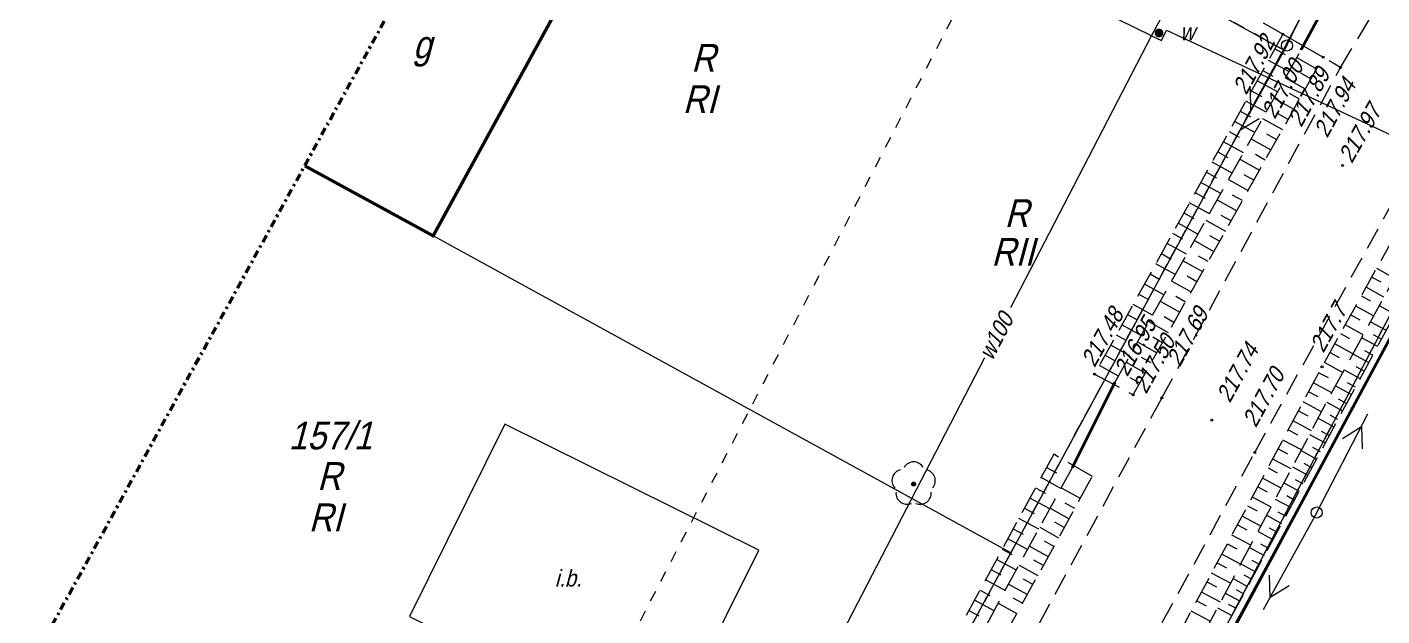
# Model space of a CAD drawing. Extents: x 7449598 to 7450455, y 5563374 to 5564952.
# Drawn here: x 7449713.2 to 7449774.1, y 5563702.5 to 5563729 of the extents above; entities that cross this region are included whole.
import ezdxf
from ezdxf.enums import TextEntityAlignment as Align

# ---------------------------------------------------------------- set-up
doc = ezdxf.new("R2010")
doc.units = 0
doc.header["$MEASUREMENT"] = 0
for name, pattern in [('218-500', [1, 0.5, -0.5]), ('420-500', [1.5, 1, -0.5]), ('823-500', [1.75, 1.25, -0.5]), ('DGN Style 4', [0.686427, 0.343214, -0.171607, 0, -0.171607])]:
    doc.linetypes.add(name, pattern=pattern)
for name, color, linetype, lineweight in [('52', 252, 'Continuous', 0), ('EDZPD_219', 7, 'Continuous', 0), ('GULENN', 1, 'Continuous', 13), ('GULTPR', 36, 'Continuous', 13), ('GUPWZA', 7, 'Continuous', 0), ('SDRPK_420', 7, 'Continuous', 0), ('SDRPT_414', 7, 'Continuous', 0), ('SDRPT_450', 7, 'Continuous', 0), ('UEEPA_510', 7, 'Continuous', 0), ('UWWPO_581', 7, 'Continuous', 0), ('Warstwa 1', 7, 'Continuous', 0), ('Warstwa 24', 7, 'Continuous', 0), ('Warstwa 26', 7, 'Continuous', 0), ('Warstwa 28', 7, 'Continuous', 0), ('Warstwa 29', 7, 'Continuous', 0), ('Warstwa 3', 7, 'Continuous', 0), ('Warstwa 4', 7, 'Continuous', 0), ('Warstwa 60', 7, 'Continuous', 0), ('Warstwa 8', 7, 'Continuous', 0), ('WUKPS_403', 7, 'Continuous', 0), ('WUKPS_820', 7, 'Continuous', 0), ('WUKPS_823', 7, 'Continuous', 0), ('WUKPS_824', 7, 'Continuous', 0)]:
    doc.layers.add(name, color=color, linetype=linetype, lineweight=lineweight)
doc.styles.add('Style-WORKING_1250 I 0.26180', font='WORKING_1250.shx', dxfattribs={"oblique": 14.999978})

# ---------------------------------------------------------------- blocks, each defined once
blk = doc.blocks.new('PW01')
at = {"layer": 'Warstwa 1', "color": 7, "linetype": 'Continuous', "lineweight": 13}
blk.add_circle((0, 0), 0.045, dxfattribs=at)
blk = doc.blocks.new('PW02')
at = {"layer": 'Warstwa 1', "color": 7, "linetype": 'Continuous', "lineweight": 13}
blk.add_circle((0, 0), 0.045, dxfattribs=at)
blk = doc.blocks.new('DLI')
at = {"layer": '52', "linetype": 'Continuous', "lineweight": -2}
blk.add_hatch(color=0, dxfattribs=at).paths.add_polyline_path([(-9.03821, -0.02545, 1), (8.96179, -0.02545, 1)])
at = {"layer": '52', "color": 0, "linetype": 'Continuous', "lineweight": -2}
blk.add_circle((-0.03821, -0.02545), 9, dxfattribs=at)
for centre, start, end in [((-47.63821, 15.47455), 102.662644, 221.349847), ((-0.03821, 49.97455), 30.77175, 149.114219), ((47.56179, 15.47455), 318.717503, 77.306586), ((-29.43821, -40.52545), 174.877086, 293.229456), ((29.36179, -40.52545), 246.770647, 5.322325)]:
    blk.add_arc(centre, 50, start, end, dxfattribs=at)
blk = doc.blocks.new('510_1')
at = {"layer": 'UEEPA_510', "color": 7, "linetype": 'Continuous', "lineweight": 13}
blk.add_circle((0, 0), 0.25, dxfattribs=at)
blk = doc.blocks.new('KOLO')
blk.add_hatch(color=0).paths.add_polyline_path([(0, -5), (-1.2941, -4.82963), (-2.5, -4.33013), (-3.53553, -3.53553), (-4.33013, -2.5), (-4.82963, -1.2941), (-5, 0), (-4.82963, 1.2941), (-4.33013, 2.5), (-3.53553, 3.53553), (-2.5, 4.33013), (-1.2941, 4.82963), (0, 5), (1.2941, 4.82963), (2.5, 4.33013), (3.53553, 3.53553), (4.33013, 2.5), (4.82963, 1.2941), (5, 0), (4.82963, -1.2941), (4.33013, -2.5), (3.53553, -3.53553), (2.5, -4.33013), (1.2941, -4.82963)], flags=16)
blk = doc.blocks.new('SUPE04_2')
at = {"color": 0, "flags": 128}
for points in [[(0, 0), (-100, 0)], [(-69.82163, -10), (-87.14214, 0), (-69.82163, 10)]]:
    blk.add_lwpolyline(points, dxfattribs=at)
blk = doc.blocks.new('SUPT01_2')
at = {"color": 0, "flags": 128}
for points in [[(0, 0), (-100, 0)], [(-69.82163, -10), (-87.14214, 0)], [(-67.14214, 0), (-49.82163, 10)]]:
    blk.add_lwpolyline(points, dxfattribs=at)
blk = doc.blocks.new('140_1')
at = {"layer": 'WUKPS_403', "linetype": 'Continuous', "lineweight": 13}
h = blk.add_hatch(color=256, dxfattribs=at)
edge = h.paths.add_edge_path()
edge.add_arc((0, 0), 0.045, 0, 360)
at = {"layer": 'WUKPS_403', "color": 7, "linetype": 'Continuous', "lineweight": 13}
blk.add_circle((0, 0), 0.045, dxfattribs=at)

msp = doc.modelspace()

# ---------------------------------------------------------------- linework, layer by layer
at = {"layer": 'EDZPD_219', "color": 96, "linetype": 'Continuous', "lineweight": 13}
for p, q in [((7449793.29, 5563772.25), (7449769.71, 5563727.98)), ((7449759.46, 5563687.49), (7449797.78, 5563760.19)), ((7449738.096, 5563745.374), (7449769.71, 5563727.98)), ((7449769.71, 5563727.98), (7449757.44, 5563705.34)), ((7449725.653, 5563722.763), (7449731.43, 5563719.6)), ((7449757.44, 5563705.34), (7449731.43, 5563719.6)), ((7449745.99, 5563684.19), (7449757.44, 5563705.34))]:
    msp.add_line(p, q, dxfattribs=at)
at = {"layer": 'SDRPK_420', "color": 7, "linetype": '420-500', "lineweight": 13}
for p, q in [((7449768.42, 5563709.86), (7449776.28, 5563724.1)), ((7449752.99, 5563691.63), (7449764.24, 5563712.31)), ((7449757.1, 5563689.02), (7449768.42, 5563709.86))]:
    msp.add_line(p, q, dxfattribs=at)
at = {"layer": 'SDRPK_420', "color": 7, "linetype": '420-500', "lineweight": 13, "flags": 128}
for points in [[(7449772.28, 5563727.18), (7449775.43, 5563732.4), (7449792.91, 5563764.2), (7449795.72, 5563770.06)], [(7449769.69, 5563728.68), (7449755.02, 5563737.03), (7449756.5, 5563740.8), (7449767.97, 5563734.71), (7449772.52, 5563733.94)], [(7449764.24, 5563712.31), (7449772.28, 5563727.18), (7449771.5, 5563727.65)]]:
    msp.add_lwpolyline(points, dxfattribs=at)
at = {"layer": 'SDRPT_414', "color": 7, "linetype": 'Continuous', "lineweight": 40}
for p, q in [((7449773.53, 5563733.59), (7449770.53, 5563728.02)), ((7449760.21, 5563709.18), (7449762.11, 5563712.98))]:
    msp.add_line(p, q, dxfattribs=at)
at = {"layer": 'SDRPT_450', "color": 7, "linetype": 'Continuous', "lineweight": 13}
msp.add_line((7449769.69, 5563728.68), (7449771.5, 5563727.65), dxfattribs=at)
at = {"layer": 'UWWPO_581', "color": 5, "linetype": 'Continuous', "lineweight": 13, "flags": 128}
for points in [[(7449763.777, 5563728.613), (7449775.082, 5563749.576), (7449769.704, 5563752.443)], [(7449757.439, 5563716.383), (7449763.777, 5563728.613), (7449752.281, 5563734.245)], [(7449763.777, 5563728.613), (7449764.23, 5563728.402), (7449764.442, 5563728.855), (7449777.509, 5563722.771), (7449783.754, 5563719.92)], [(7449778.476, 5563722.329), (7449760.178, 5563688.574), (7449757.677, 5563681.135), (7449751.206, 5563667.384), (7449747.099, 5563658.833)], [(7449737.057, 5563676.952), (7449740.687, 5563684.099), (7449749.664, 5563701.378), (7449756.272, 5563714.131)]]:
    msp.add_lwpolyline(points, dxfattribs=at)
at = {"layer": 'Warstwa 1', "color": 7, "linetype": 'Continuous', "lineweight": 40, "flags": 128}
msp.add_lwpolyline([(7449780.46, 5563722.44), (7449778.22, 5563721.96), (7449777.29, 5563720.17), (7449765.49, 5563698.24)], dxfattribs=at)
at = {"layer": 'Warstwa 29', "color": 96, "linetype": '218-500', "lineweight": 13}
for p, q in [((7449757.54, 5563734.68), (7449734.57, 5563690.35)), ((7449769.71, 5563727.98), (7449757.54, 5563734.68)), ((7449757.54, 5563734.68), (7449769.71, 5563727.98)), ((7449769.71, 5563727.98), (7449772.06, 5563732.39)), ((7449772.06, 5563732.39), (7449769.71, 5563727.98)), ((7449757.44, 5563705.34), (7449769.71, 5563727.98)), ((7449769.71, 5563727.98), (7449757.44, 5563705.34)), ((7449777.38, 5563721.49), (7449759.46, 5563687.49)), ((7449759.46, 5563687.49), (7449777.38, 5563721.49)), ((7449745.99, 5563684.19), (7449757.44, 5563705.34)), ((7449757.44, 5563705.34), (7449745.99, 5563684.19))]:
    msp.add_line(p, q, dxfattribs=at)
at = {"layer": 'Warstwa 3', "color": 7, "linetype": 'Continuous', "lineweight": 53, "flags": 128}
msp.add_lwpolyline([(7449732.411, 5563735.044), (7449736.44, 5563732.81), (7449738.16, 5563731.9), (7449731.43, 5563719.6), (7449725.653, 5563722.763)], dxfattribs=at)
at = {"layer": 'Warstwa 60', "color": 7, "linetype": 'Continuous', "lineweight": 13, "ltscale": 0.1, "flags": 128}
msp.add_lwpolyline([(7449730.365, 5563702.48), (7449741.795, 5563696.804), (7449746.093, 5563705.46), (7449734.663, 5563711.136)], close=True, dxfattribs=at)
at = {"layer": 'Warstwa 8', "color": 7, "linetype": 'DGN Style 4', "lineweight": 53, "flags": 128}
msp.add_lwpolyline([(7450242.249, 5564757.195), (7450281.761, 5564736.224), (7450381.947, 5564923.763), (7450454.953, 5564884.917), (7450405.405, 5564791.854), (7450392.833, 5564798.548), (7450342.944, 5564703.75), (7450227.046, 5564484.373), (7450154.831, 5564348.788), (7449690.291, 5563497.193), (7449618.905, 5563522.751), (7449629.01, 5563547.14), (7449943.259, 5564118.2), (7449916.282, 5564132.943), (7449953.147, 5564197.693), (7449979.298, 5564183.674), (7450084.831, 5564375.475), (7450052.492, 5564392.854)], close=True, dxfattribs=at)
at = {"layer": 'WUKPS_820', "color": 7, "linetype": 'Continuous', "lineweight": 13}
for p, q in [((7449769.328, 5563728.026), (7449769.788, 5563727.771)), ((7449769.956, 5563726.994), (7449769.038, 5563727.503)), ((7449770.311, 5563727.632), (7449771.206, 5563727.128)), ((7449768.784, 5563727.045), (7449769.242, 5563726.792)), ((7449769.799, 5563726.717), (7449770.693, 5563726.215)), ((7449770.95, 5563726.671), (7449770.502, 5563726.923)), ((7449768.277, 5563726.13), (7449768.733, 5563725.877)), ((7449769.444, 5563726.081), (7449768.53, 5563726.588)), ((7449770.436, 5563725.758), (7449769.99, 5563726.009)), ((7449768.933, 5563725.168), (7449768.023, 5563725.672)), ((7449769.288, 5563725.803), (7449770.179, 5563725.302)), ((7449767.769, 5563725.215), (7449768.223, 5563724.963)), ((7449768.776, 5563724.888), (7449769.665, 5563724.388)), ((7449769.922, 5563724.845), (7449769.477, 5563725.095)), ((7449767.262, 5563724.299), (7449767.714, 5563724.049)), ((7449768.422, 5563724.255), (7449767.516, 5563724.757)), ((7449769.408, 5563723.932), (7449768.964, 5563724.181)), ((7449767.911, 5563723.341), (7449767.008, 5563723.842)), ((7449768.264, 5563723.974), (7449769.152, 5563723.475)), ((7449766.755, 5563723.384), (7449767.205, 5563723.134)), ((7449767.752, 5563723.06), (7449768.638, 5563722.562)), ((7449768.895, 5563723.018), (7449768.451, 5563723.268)), ((7449766.247, 5563722.468), (7449766.695, 5563722.22)), ((7449767.399, 5563722.428), (7449766.501, 5563722.926)), ((7449768.381, 5563722.105), (7449767.939, 5563722.354)), ((7449766.888, 5563721.515), (7449765.994, 5563722.011)), ((7449767.241, 5563722.145), (7449768.124, 5563721.648)), ((7449765.74, 5563721.553), (7449766.186, 5563721.306)), ((7449766.729, 5563721.231), (7449767.61, 5563720.735)), ((7449767.867, 5563721.192), (7449767.426, 5563721.44)), ((7449765.233, 5563720.638), (7449765.677, 5563720.391)), ((7449766.377, 5563720.602), (7449765.486, 5563721.095)), ((7449767.353, 5563720.278), (7449766.913, 5563720.526)), ((7449765.866, 5563719.688), (7449764.979, 5563720.18)), ((7449766.217, 5563720.316), (7449767.097, 5563719.822)), ((7449764.725, 5563719.722), (7449765.168, 5563719.477)), ((7449765.705, 5563719.402), (7449766.583, 5563718.908)), ((7449766.84, 5563719.365), (7449766.4, 5563719.612)), ((7449764.218, 5563718.807), (7449764.658, 5563718.563)), ((7449765.355, 5563718.775), (7449764.472, 5563719.265)), ((7449766.326, 5563718.452), (7449765.888, 5563718.698)), ((7449764.844, 5563717.862), (7449763.964, 5563718.349)), ((7449765.194, 5563718.488), (7449766.069, 5563717.995)), ((7449774.703, 5563717.703), (7449773.911, 5563718.143)), ((7449763.711, 5563717.892), (7449764.149, 5563717.648)), ((7449764.682, 5563717.573), (7449765.555, 5563717.082)), ((7449765.812, 5563717.538), (7449765.375, 5563717.784)), ((7449773.694, 5563717.752), (7449774.091, 5563717.531)), ((7449763.203, 5563716.976), (7449763.64, 5563716.734)), ((7449764.332, 5563716.949), (7449763.457, 5563717.434)), ((7449765.299, 5563716.625), (7449764.862, 5563716.871)), ((7449773.223, 5563716.904), (7449773.623, 5563716.682)), ((7449774.238, 5563716.852), (7449773.44, 5563717.295)), ((7449763.821, 5563716.035), (7449762.949, 5563716.518)), ((7449764.17, 5563716.659), (7449765.042, 5563716.168)), ((7449773.773, 5563716.002), (7449772.97, 5563716.448)), ((7449774.027, 5563716.466), (7449774.734, 5563716.083)), ((7449762.696, 5563716.061), (7449763.131, 5563715.82)), ((7449763.658, 5563715.745), (7449764.528, 5563715.255)), ((7449764.785, 5563715.712), (7449764.349, 5563715.957)), ((7449772.753, 5563716.057), (7449773.156, 5563715.833)), ((7449773.632, 5563715.743), (7449774.341, 5563715.359)), ((7449762.188, 5563715.145), (7449762.622, 5563714.905)), ((7449763.31, 5563715.122), (7449762.442, 5563715.603)), ((7449764.271, 5563714.799), (7449763.836, 5563715.043)), ((7449772.282, 5563715.209), (7449772.688, 5563714.984)), ((7449773.309, 5563715.151), (7449772.499, 5563715.6)), ((7449774.127, 5563714.964), (7449773.772, 5563715.156)), ((7449762.799, 5563714.209), (7449761.935, 5563714.688)), ((7449763.146, 5563714.83), (7449764.014, 5563714.342)), ((7449772.844, 5563714.301), (7449772.029, 5563714.753)), ((7449773.237, 5563715.02), (7449773.949, 5563714.635)), ((7449773.735, 5563714.239), (7449773.378, 5563714.432)), ((7449761.681, 5563714.23), (7449762.112, 5563713.991)), ((7449762.634, 5563713.916), (7449763.5, 5563713.429)), ((7449763.757, 5563713.885), (7449763.324, 5563714.129)), ((7449772.379, 5563713.45), (7449771.559, 5563713.906)), ((7449771.812, 5563714.362), (7449772.221, 5563714.135)), ((7449772.842, 5563714.297), (7449773.556, 5563713.91)), ((7449762.288, 5563713.295), (7449761.427, 5563713.772)), ((7449763.244, 5563712.972), (7449762.811, 5563713.215)), ((7449771.309, 5563713.447), (7449771.722, 5563713.226)), ((7449772.448, 5563713.574), (7449773.164, 5563713.186)), ((7449773.342, 5563713.515), (7449772.985, 5563713.709)), ((7449770.851, 5563712.591), (7449771.264, 5563712.37)), ((7449771.887, 5563712.545), (7449771.062, 5563712.986)), ((7449772.053, 5563712.85), (7449772.772, 5563712.461)), ((7449772.95, 5563712.79), (7449772.591, 5563712.985)), ((7449771.431, 5563711.688), (7449770.604, 5563712.13)), ((7449771.664, 5563712.124), (7449772.379, 5563711.737)), ((7449772.558, 5563712.066), (7449772.199, 5563712.26)), ((7449770.393, 5563711.736), (7449770.807, 5563711.514)), ((7449771.277, 5563711.396), (7449771.987, 5563711.012)), ((7449772.165, 5563711.341), (7449771.809, 5563711.534)), ((7449769.935, 5563710.88), (7449770.35, 5563710.657)), ((7449770.976, 5563710.831), (7449770.146, 5563711.275)), ((7449771.773, 5563710.617), (7449771.42, 5563710.808)), ((7449770.52, 5563709.974), (7449769.688, 5563710.419)), ((7449770.891, 5563710.669), (7449771.594, 5563710.288)), ((7449770.065, 5563709.116), (7449769.23, 5563709.564)), ((7449769.477, 5563710.024), (7449769.893, 5563709.801)), ((7449770.504, 5563709.941), (7449771.202, 5563709.563)), ((7449771.38, 5563709.892), (7449771.03, 5563710.082)), ((7449759.049, 5563709.189), (7449759.499, 5563708.945)), ((7449769.018, 5563709.169), (7449769.436, 5563708.945)), ((7449770.117, 5563709.214), (7449770.809, 5563708.839)), ((7449770.988, 5563709.168), (7449770.64, 5563709.356)), ((7449759.697, 5563708.241), (7449758.799, 5563708.729)), ((7449769.609, 5563708.259), (7449768.772, 5563708.708)), ((7449769.73, 5563708.486), (7449770.417, 5563708.114)), ((7449770.595, 5563708.443), (7449770.251, 5563708.63)), ((7449759.195, 5563707.323), (7449758.3, 5563707.809)), ((7449758.55, 5563708.269), (7449758.998, 5563708.025)), ((7449759.71, 5563708.268), (7449760.568, 5563707.795)), ((7449769.154, 5563707.402), (7449768.314, 5563707.852)), ((7449768.56, 5563708.313), (7449768.98, 5563708.088)), ((7449769.343, 5563707.759), (7449770.025, 5563707.39)), ((7449770.203, 5563707.719), (7449769.861, 5563707.904)), ((7449758.05, 5563707.349), (7449758.497, 5563707.106)), ((7449759.208, 5563707.347), (7449760.063, 5563706.877)), ((7449760.316, 5563707.336), (7449759.887, 5563707.572)), ((7449768.102, 5563707.457), (7449768.523, 5563707.232)), ((7449769.811, 5563706.995), (7449769.471, 5563707.178)), ((7449758.694, 5563706.404), (7449757.801, 5563706.889)), ((7449758.741, 5563706.492), (7449759.593, 5563706.023)), ((7449759.846, 5563706.483), (7449759.419, 5563706.718)), ((7449767.644, 5563706.602), (7449768.066, 5563706.376)), ((7449768.698, 5563706.545), (7449767.856, 5563706.997)), ((7449768.956, 5563707.031), (7449769.632, 5563706.665)), ((7449758.192, 5563705.485), (7449757.301, 5563705.969)), ((7449757.551, 5563706.429), (7449757.997, 5563706.187)), ((7449768.242, 5563705.688), (7449767.397, 5563706.141)), ((7449768.57, 5563706.304), (7449769.24, 5563705.941)), ((7449769.418, 5563706.27), (7449769.082, 5563706.452)), ((7449757.052, 5563705.509), (7449757.496, 5563705.267)), ((7449758.274, 5563705.637), (7449759.124, 5563705.17)), ((7449759.377, 5563705.63), (7449758.951, 5563705.864)), ((7449767.787, 5563704.831), (7449766.939, 5563705.285)), ((7449767.186, 5563705.746), (7449767.609, 5563705.52)), ((7449768.183, 5563705.576), (7449768.847, 5563705.216)), ((7449769.026, 5563705.546), (7449768.692, 5563705.726)), ((7449757.69, 5563704.567), (7449756.802, 5563705.049)), ((7449757.808, 5563704.783), (7449758.654, 5563704.317)), ((7449758.907, 5563704.776), (7449758.483, 5563705.01)), ((7449766.728, 5563704.891), (7449767.152, 5563704.663)), ((7449767.796, 5563704.849), (7449768.455, 5563704.492)), ((7449768.633, 5563704.821), (7449768.303, 5563705)), ((7449757.189, 5563703.648), (7449756.302, 5563704.129)), ((7449756.552, 5563704.589), (7449756.996, 5563704.348)), ((7449758.438, 5563703.923), (7449758.015, 5563704.156)), ((7449767.331, 5563703.975), (7449766.481, 5563704.43)), ((7449767.444, 5563704.187), (7449768.098, 5563703.833)), ((7449768.277, 5563704.162), (7449767.948, 5563704.34)), ((7449756.053, 5563703.669), (7449756.495, 5563703.429)), ((7449757.341, 5563703.928), (7449758.185, 5563703.464)), ((7449766.876, 5563703.118), (7449766.023, 5563703.574)), ((7449766.27, 5563704.035), (7449766.695, 5563703.807)), ((7449767.093, 5563703.526), (7449767.742, 5563703.175)), ((7449767.92, 5563703.504), (7449767.594, 5563703.68)), ((7449756.687, 5563702.729), (7449755.803, 5563703.209)), ((7449756.875, 5563703.073), (7449757.716, 5563702.61)), ((7449757.968, 5563703.07), (7449757.547, 5563703.301)), ((7449765.812, 5563703.179), (7449766.238, 5563702.951)), ((7449766.741, 5563702.864), (7449767.385, 5563702.516)), ((7449767.563, 5563702.845), (7449767.24, 5563703.02)), ((7449755.553, 5563702.749), (7449755.995, 5563702.509)), ((7449766.42, 5563702.261), (7449765.565, 5563702.719))]:
    msp.add_line(p, q, dxfattribs=at)
at = {"layer": 'WUKPS_823', "color": 7, "linetype": '823-500', "lineweight": 13}
for p, q in [((7449769.69, 5563728.68), (7449761.21, 5563713.38)), ((7449762.95, 5563712.45), (7449771.5, 5563727.65)), ((7449761.21, 5563713.38), (7449762.95, 5563712.45)), ((7449761.11, 5563708.78), (7449759.37, 5563709.78))]:
    msp.add_line(p, q, dxfattribs=at)
at = {"layer": 'WUKPS_823', "color": 7, "linetype": '823-500', "lineweight": 13, "flags": 128}
for points in [[(7449764.12, 5563700.02), (7449771.45, 5563713.71), (7449777.24, 5563724.14), (7449777.43, 5563724.27)], [(7449778.75, 5563723.45), (7449776.66, 5563719.64), (7449765.28, 5563698.63)], [(7449759.37, 5563709.78), (7449750.31, 5563693.09), (7449745.03, 5563684.4)], [(7449744.32, 5563678.59), (7449752.01, 5563692.24), (7449761.11, 5563708.78)]]:
    msp.add_lwpolyline(points, dxfattribs=at)
at = {"layer": 'WUKPS_824', "color": 7, "linetype": '823-500', "lineweight": 13}
msp.add_line((7449762.11, 5563712.98), (7449770.53, 5563728.02), dxfattribs=at)
at = {"layer": 'WUKPS_824', "color": 7, "linetype": '823-500', "lineweight": 13, "flags": 128}
for points in [[(7449765.28, 5563698.63), (7449764.84, 5563699.29), (7449772.04, 5563712.83), (7449778.1, 5563723.92), (7449778.75, 5563723.45)], [(7449743.65, 5563679.11), (7449751.2, 5563692.68), (7449760.21, 5563709.18)]]:
    msp.add_lwpolyline(points, dxfattribs=at)

# ---------------------------------------------------------------- block references
at = {"layer": '52', "color": 96, "linetype": 'Continuous', "lineweight": 13, "ltscale": 0.1, "xscale": 0.0100011, "yscale": 0.0100011, "zscale": 0.0100011, "rotation": 0.06633400000000002}
msp.add_blockref('DLI', (7449753.063, 5563708.434), dxfattribs=at)
at = {"layer": 'GULENN', "color": 1, "lineweight": 13, "ltscale": 0.1, "zscale": 0.05}
for xscale, yscale, rotation in [(0.04999999999999998, 0.04999999999999998, 242.5311489154382), (0.05000000000000003, 0.05000000000000003, 61.21124059702982)]:
    msp.add_blockref('SUPE04_2', (7449771.21, 5563707.156), dxfattribs=dict(at, xscale=xscale, yscale=yscale, rotation=rotation))
at = {"layer": 'GULTPR', "color": 30, "lineweight": 13, "ltscale": 0.1, "xscale": 0.04999999999999999, "yscale": 0.04999999999999999, "zscale": 0.05}
for rotation in [244.2023641524859, 61.13606901764397]:
    msp.add_blockref('SUPT01_2', (7449769.87, 5563728.17), dxfattribs=dict(at, rotation=rotation))
at = {"layer": 'GUPWZA', "color": 7, "lineweight": 0, "ltscale": 0.1, "xscale": 0.04000000000000001, "yscale": 0.04000000000000001, "zscale": 0.04000000000000001, "rotation": 90}
msp.add_blockref('KOLO', (7449764.109, 5563728.734), dxfattribs=at)
at = {"layer": 'UEEPA_510', "color": 7, "linetype": 'Continuous', "lineweight": 13}
for p in [(7449769.87, 5563728.17), (7449771.21, 5563707.156)]:
    msp.add_blockref('510_1', p, dxfattribs=at)
at = {"layer": 'Warstwa 1', "color": 7, "linetype": 'Continuous', "lineweight": 13}
for name, p in [('PW02', (7449772.37, 5563722.77)), ('PW01', (7449771.45, 5563713.71)), ('PW02', (7449764.24, 5563712.31)), ('PW02', (7449766.49, 5563711.31)), ('PW02', (7449768.42, 5563709.86))]:
    msp.add_blockref(name, p, dxfattribs=at)
at = {"layer": 'WUKPS_403', "color": 7, "linetype": 'Continuous', "lineweight": 13}
for p, rotation in [((7449769.69, 5563728.68), 61.33513055555556), ((7449770.53, 5563728.02), 61.33513055555556), ((7449771.5, 5563727.65), 61.33513055555556), ((7449772.28, 5563727.18), 62.52556837372287), ((7449761.21, 5563713.38), 60.75813435738412), ((7449762.11, 5563712.98), 60.90847512613702), ((7449762.95, 5563712.45), 61.00265984805461)]:
    msp.add_blockref('140_1', p, dxfattribs=dict(at, rotation=rotation))

# ---------------------------------------------------------------- texts
at = {"layer": 'UWWPO_581', "color": 7, "linetype": 'Continuous', "lineweight": 13, "style": 'Style-WORKING_1250 I 0.26180', "oblique": 14.99998, "width": 0.900007}
msp.add_text('w', height=0.75, rotation=0.06633, dxfattribs=at).set_placement((7449765.059, 5563728.78), align=Align.MIDDLE_LEFT)
at = {"layer": 'UWWPO_581', "color": 5, "linetype": 'Continuous', "lineweight": 13, "style": 'Style-WORKING_1250 I 0.26180', "oblique": 14.99998, "width": 0.900007}
msp.add_text('w100', height=0.75, rotation=62.60628, dxfattribs=at).set_placement((7449756.268, 5563714.125), align=Align.MIDDLE_LEFT)
at = {"layer": 'Warstwa 1', "color": 7, "linetype": 'Continuous', "lineweight": 0, "style": 'Style-WORKING_1250 I 0.26180', "oblique": 15, "width": 0.900007}
for s, rotation, p in [('217.97', 60.30438, (7449772.791, 5563722.829)), ('217.69', 61.47723, (7449765.05, 5563713.67)), ('217.7', 60.96386, (7449771.51, 5563714.3)), ('217.74', 61.20793, (7449767.3, 5563712.05)), ('217.70', 61.20793, (7449768.47, 5563710.94))]:
    msp.add_text(s, height=0.75, rotation=rotation, dxfattribs=at).set_placement(p)
at = {"layer": 'Warstwa 24', "color": 96, "linetype": 'Continuous', "lineweight": 30, "style": 'Style-WORKING_1250 I 0.26180', "oblique": 15, "width": 0.899997}
msp.add_text('157/1', height=1.25, dxfattribs=at).set_placement((7449724.925, 5563709.996))
at = {"layer": 'Warstwa 26', "color": 96, "linetype": 'Continuous', "lineweight": 30, "style": 'Style-WORKING_1250 I 0.26180', "oblique": 15, "width": 0.899997}
for s, p in [('RI', (7449742.665, 5563725.128)), ('RII', (7449756.56, 5563718.264)), ('RI', (7449725.83, 5563706.314))]:
    msp.add_text(s, height=1.25, dxfattribs=at).set_placement(p)
at = {"layer": 'Warstwa 28', "color": 96, "linetype": 'Continuous', "lineweight": 30, "style": 'Style-WORKING_1250 I 0.26180', "oblique": 15, "width": 0.899997}
for p in [(7449743.046, 5563726.987), (7449757.156, 5563720.004), (7449726.212, 5563708.173)]:
    msp.add_text('R', height=1.25, dxfattribs=at).set_placement(p)
at = {"layer": 'Warstwa 4', "color": 7, "linetype": 'Continuous', "lineweight": 30, "style": 'Style-WORKING_1250 I 0.26180', "oblique": 15, "width": 0.899997}
msp.add_text('g', height=1.25, dxfattribs=at).set_placement((7449730.52, 5563727.59))
at = {"layer": 'Warstwa 60', "color": 7, "linetype": 'Continuous', "lineweight": 13, "style": 'Style-WORKING_1250 I 0.26180', "oblique": 14.99998, "width": 0.900007}
msp.add_text('i.b.', height=0.75, rotation=0.06632, dxfattribs=at).set_placement((7449736.909, 5563703.822))
at = {"layer": 'WUKPS_403', "color": 7, "linetype": 'Continuous', "lineweight": 13, "style": 'Style-WORKING_1250 I 0.26180', "oblique": 15, "width": 0.900007}
for s, rotation, p in [('217.92', 61.33513, (7449768.038, 5563725.907)), ('217.00', 61.33513, (7449769.325, 5563724.822)), ('217.89', 61.33513, (7449770.516, 5563724.453)), ('217.94', 61.33513, (7449771.684, 5563723.976)), ('217.48', 61.00266, (7449761.21, 5563713.647)), ('216.95', 60.75813, (7449762.681, 5563713.23)), ('217.50', 60.64225, (7449763.527, 5563712.45))]:
    msp.add_text(s, height=0.75, rotation=rotation, dxfattribs=at).set_placement(p)

doc.saveas('drawing.dxf')
